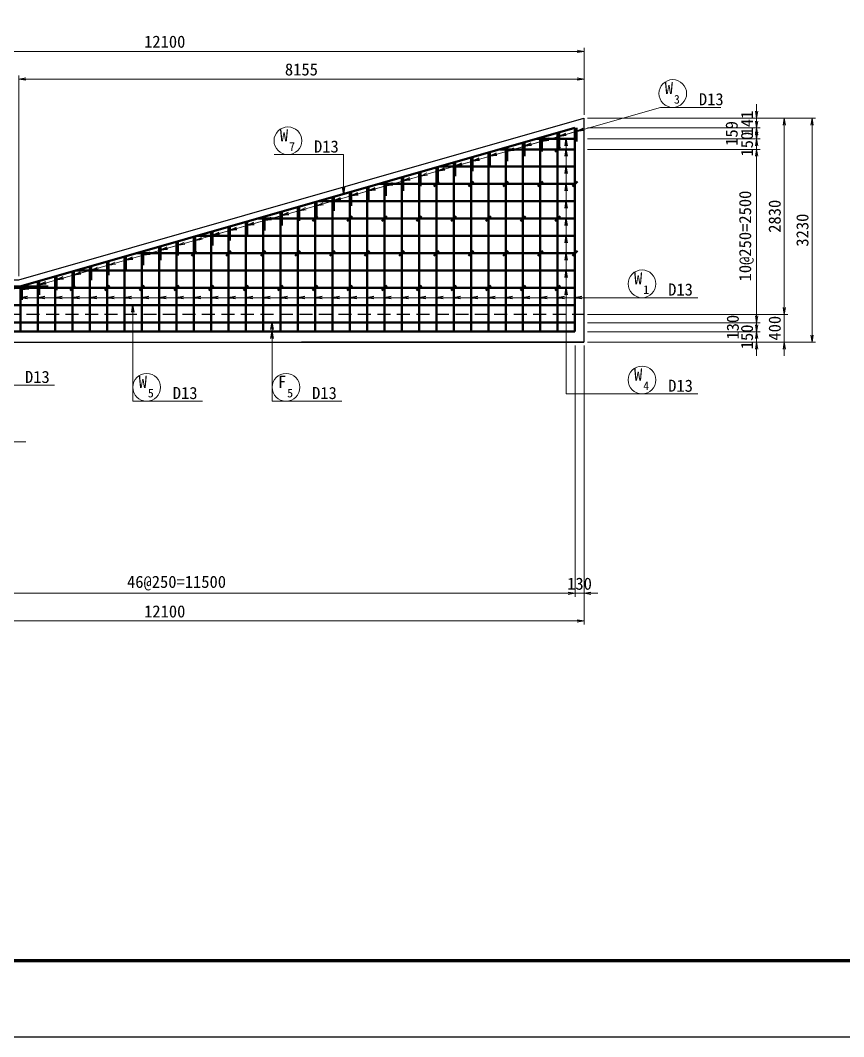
# Model space of a CAD drawing. Header units: millimetres. Extents: x 0 to 126150, y 0 to 29700.
# Drawn here: x 53448 to 65329, y 0 to 14660 of the extents above; entities that cross this region are included whole.
import ezdxf
from ezdxf.enums import TextEntityAlignment as Align

# ---------------------------------------------------------------- set-up
doc = ezdxf.new("R2010")
doc.units = ezdxf.units.MM
doc.header["$LTSCALE"] = 500
doc.linetypes.add('DASHED2', pattern=[0.375, 0.25, -0.125])
doc.layers.get('Defpoints').update_dxf_attribs({"color": 8})
for name, color, linetype, lineweight in [('D-STR', 3, 'Continuous', 25), ('D-STR-DIM', 7, 'Continuous', 13), ('D-STR-HTXT', 4, 'Continuous', 13), ('D-STR-STR1', 1, 'Continuous', 50), ('D-STR-STR2', 40, 'Continuous', 50), ('D-STR-STR3', 2, 'Continuous', 50), ('D-STR-STR5', 40, 'Continuous', 50), ('D-STR-TXT', 7, 'Continuous', 13), ('D-TTL', 2, 'Continuous', 140)]:
    doc.layers.add(name, color=color, linetype=linetype, lineweight=lineweight)
doc.styles.add('YOKO_GOTHIC', font='')
doc.styles.get('YOKO_GOTHIC').set_extended_font_data('MS Gothic')
doc.dimstyles.new('S50', dxfattribs={"dimscale": 50, "dimtxt": 3.5, "dimasz": 2, "dimexe": 1, "dimexo": 1, "dimgap": 1, "dimtad": 1, "dimdec": 0, "dimzin": 1, "dimdsep": 46, "dimtxsty": 'YOKO_GOTHIC', "dimblk": 'OPEN', "dimcen": 0, "dimclrd": 256, "dimclre": 256, "dimclrt": 256, "dimaunit": 1, "dimadec": 3, "dimazin": 0, "dimtfac": 1, "dimtdec": 0, "dimtix": 1, "dimtmove": 2, "dimatfit": 3, "dimldrblk": 'OPEN', "dimfxl": 1, "dimlwd": -1, "dimlwe": -1, "dimarcsym": 2})

# ---------------------------------------------------------------- blocks, each defined once
blk = doc.blocks.new('_Open')
at = {"color": 0, "linetype": 'ByBlock', "lineweight": -2}
for p, q in [((-1, 0.17), (0, 0)), ((-1, -0.17), (0, 0)), ((0, 0), (-1, 0))]:
    blk.add_line(p, q, dxfattribs=at)
blk = doc.blocks.new('*D159')
at = {"layer": 'D-STR-DIM', "ltscale": 1500, "transparency": 16777216}
for p, q in [((53427, 10969), (53427, 13863)), ((53527, 13813), (61482, 13813)), ((61582, 13299), (61582, 13863))]:
    blk.add_line(p, q, dxfattribs=at)
at = {"layer": 'Defpoints', "color": 0, "ltscale": 1500, "transparency": 16777216}
for p in [(61582, 13813), (61582, 13249), (53427, 10919)]:
    blk.add_point(p, dxfattribs=at)
at = {"layer": 'D-STR-DIM', "ltscale": 1500, "transparency": 16777216, "xscale": 100, "yscale": 100, "zscale": 100, "rotation": 180}
blk.add_blockref('_Open', (53427, 13813), dxfattribs=at)
at = {"layer": 'D-STR-DIM', "ltscale": 1500, "transparency": 16777216, "xscale": 100, "yscale": 100, "zscale": 100}
blk.add_blockref('_Open', (61582, 13813), dxfattribs=at)
at = {"layer": 'D-STR-DIM', "ltscale": 1500, "transparency": 16777216, "insert": (57504, 13951), "char_height": 175, "attachment_point": 5, "style": 'YOKO_GOTHIC'}
blk.add_mtext('8155', dxfattribs=at)
blk = doc.blocks.new('*D160')
at = {"layer": 'D-STR-DIM', "ltscale": 1500, "transparency": 16777216}
for p, q in [((49482, 10969), (49482, 14263)), ((61582, 13299), (61582, 14263)), ((61482, 14213), (49582, 14213))]:
    blk.add_line(p, q, dxfattribs=at)
at = {"layer": 'Defpoints', "color": 0, "ltscale": 1500, "transparency": 16777216}
for p in [(49482, 14213), (61582, 13249), (49482, 10919)]:
    blk.add_point(p, dxfattribs=at)
at = {"layer": 'D-STR-DIM', "ltscale": 1500, "transparency": 16777216, "xscale": 100, "yscale": 100, "zscale": 100, "rotation": 180}
blk.add_blockref('_Open', (49482, 14213), dxfattribs=at)
at = {"layer": 'D-STR-DIM', "ltscale": 1500, "transparency": 16777216, "xscale": 100, "yscale": 100, "zscale": 100}
blk.add_blockref('_Open', (61582, 14213), dxfattribs=at)
at = {"layer": 'D-STR-DIM', "ltscale": 1500, "transparency": 16777216, "insert": (55532, 14351), "char_height": 175, "attachment_point": 5, "style": 'YOKO_GOTHIC'}
blk.add_mtext('12100', dxfattribs=at)
blk = doc.blocks.new('*D164')
at = {"layer": 'D-STR-DIM', "ltscale": 1500, "transparency": 16777216}
for p, q in [((61452, 9969), (61452, 6346)), ((49952, 9369), (49952, 6346)), ((50052, 6396), (61352, 6396))]:
    blk.add_line(p, q, dxfattribs=at)
at = {"layer": 'Defpoints', "color": 0, "ltscale": 1500, "transparency": 16777216}
for p in [(61452, 10019), (49952, 9419), (61452, 6396)]:
    blk.add_point(p, dxfattribs=at)
at = {"layer": 'D-STR-DIM', "ltscale": 1500, "transparency": 16777216, "xscale": 100, "yscale": 100, "zscale": 100, "rotation": 180}
blk.add_blockref('_Open', (49952, 6396), dxfattribs=at)
at = {"layer": 'D-STR-DIM', "ltscale": 1500, "transparency": 16777216, "xscale": 100, "yscale": 100, "zscale": 100}
blk.add_blockref('_Open', (61452, 6396), dxfattribs=at)
at = {"layer": 'D-STR-DIM', "ltscale": 1500, "transparency": 16777216, "insert": (55702, 6542), "char_height": 175, "attachment_point": 5, "style": 'YOKO_GOTHIC'}
blk.add_mtext('46@250=11500', dxfattribs=at)
blk = doc.blocks.new('*D165')
at = {"layer": 'D-STR-DIM', "ltscale": 1500, "transparency": 16777216}
for p, q in [((61452, 9969), (61452, 6346)), ((61582, 9969), (61582, 6346)), ((61352, 6396), (61252, 6396)), ((61452, 6396), (61582, 6396)), ((61682, 6396), (61782, 6396))]:
    blk.add_line(p, q, dxfattribs=at)
at = {"layer": 'Defpoints', "color": 0, "ltscale": 1500, "transparency": 16777216}
for p in [(61452, 10019), (61582, 10019), (61582, 6396)]:
    blk.add_point(p, dxfattribs=at)
at = {"layer": 'D-STR-DIM', "ltscale": 1500, "transparency": 16777216, "xscale": 100, "yscale": 100, "zscale": 100}
blk.add_blockref('_Open', (61452, 6396), dxfattribs=at)
at = {"layer": 'D-STR-DIM', "ltscale": 1500, "transparency": 16777216, "xscale": 100, "yscale": 100, "zscale": 100, "rotation": 180}
blk.add_blockref('_Open', (61582, 6396), dxfattribs=at)
at = {"layer": 'D-STR-DIM', "ltscale": 1500, "transparency": 16777216, "insert": (61517, 6533), "char_height": 175, "attachment_point": 5, "style": 'YOKO_GOTHIC'}
blk.add_mtext('130', dxfattribs=at)
blk = doc.blocks.new('*D166')
at = {"layer": 'D-STR-DIM', "ltscale": 1500, "transparency": 16777216}
for p, q in [((61582, 9969), (61582, 5946)), ((49482, 9369), (49482, 5946)), ((61482, 5996), (49582, 5996))]:
    blk.add_line(p, q, dxfattribs=at)
at = {"layer": 'Defpoints', "color": 0, "ltscale": 1500, "transparency": 16777216}
for p in [(61582, 10019), (49482, 9419), (49482, 5996)]:
    blk.add_point(p, dxfattribs=at)
at = {"layer": 'D-STR-DIM', "ltscale": 1500, "transparency": 16777216, "xscale": 100, "yscale": 100, "zscale": 100, "rotation": 180}
blk.add_blockref('_Open', (49482, 5996), dxfattribs=at)
at = {"layer": 'D-STR-DIM', "ltscale": 1500, "transparency": 16777216, "xscale": 100, "yscale": 100, "zscale": 100}
blk.add_blockref('_Open', (61582, 5996), dxfattribs=at)
at = {"layer": 'D-STR-DIM', "ltscale": 1500, "transparency": 16777216, "insert": (55532, 6133), "char_height": 175, "attachment_point": 5, "style": 'YOKO_GOTHIC'}
blk.add_mtext('12100', dxfattribs=at)
blk = doc.blocks.new('*D442')
at = {"layer": 'D-STR-DIM', "ltscale": 1500, "transparency": 16777216}
for p, q in [((64072, 13349), (64072, 13449)), ((61632, 13249), (64122, 13249)), ((64072, 13249), (64072, 13108)), ((61632, 13108), (64122, 13108)), ((64072, 13008), (64072, 12908))]:
    blk.add_line(p, q, dxfattribs=at)
at = {"layer": 'Defpoints', "color": 0, "ltscale": 1500, "transparency": 16777216}
for p in [(61582, 13249), (61582, 13108), (64072, 13108)]:
    blk.add_point(p, dxfattribs=at)
at = {"layer": 'D-STR-DIM', "ltscale": 1500, "transparency": 16777216, "xscale": 100, "yscale": 100, "zscale": 100}
for p, rotation in [((64072, 13249), 270), ((64072, 13108), 90)]:
    blk.add_blockref('_Open', p, dxfattribs=dict(at, rotation=rotation))
at = {"layer": 'D-STR-DIM', "ltscale": 1500, "transparency": 16777216, "insert": (63934, 13179), "char_height": 175, "attachment_point": 5, "rotation": 90, "style": 'YOKO_GOTHIC'}
blk.add_mtext('141', dxfattribs=at)
blk = doc.blocks.new('*D443')
at = {"layer": 'D-STR-DIM', "ltscale": 1500, "transparency": 16777216}
for p, q in [((64072, 13208), (64072, 13308)), ((61632, 13108), (64122, 13108)), ((64072, 13108), (64072, 12949)), ((61632, 12949), (64122, 12949)), ((64072, 12849), (64072, 12749))]:
    blk.add_line(p, q, dxfattribs=at)
at = {"layer": 'Defpoints', "color": 0, "ltscale": 1500, "transparency": 16777216}
for p in [(61582, 13108), (61582, 12949), (64072, 12949)]:
    blk.add_point(p, dxfattribs=at)
at = {"layer": 'D-STR-DIM', "ltscale": 1500, "transparency": 16777216, "xscale": 100, "yscale": 100, "zscale": 100}
for p, rotation in [((64072, 13108), 270), ((64072, 12949), 90)]:
    blk.add_blockref('_Open', p, dxfattribs=dict(at, rotation=rotation))
at = {"layer": 'D-STR-DIM', "ltscale": 1500, "transparency": 16777216, "insert": (63713, 13029), "char_height": 175, "attachment_point": 5, "rotation": 90, "style": 'YOKO_GOTHIC'}
blk.add_mtext('159', dxfattribs=at)
blk = doc.blocks.new('*D444')
at = {"layer": 'D-STR-DIM', "ltscale": 1500, "transparency": 16777216}
for p, q in [((64072, 13049), (64072, 13149)), ((61632, 12949), (64122, 12949)), ((64072, 12949), (64072, 12799)), ((61632, 12799), (64122, 12799)), ((64072, 12699), (64072, 12599))]:
    blk.add_line(p, q, dxfattribs=at)
at = {"layer": 'Defpoints', "color": 0, "ltscale": 1500, "transparency": 16777216}
for p in [(61582, 12949), (61582, 12799), (64072, 12799)]:
    blk.add_point(p, dxfattribs=at)
at = {"layer": 'D-STR-DIM', "ltscale": 1500, "transparency": 16777216, "xscale": 100, "yscale": 100, "zscale": 100}
for p, rotation in [((64072, 12949), 270), ((64072, 12799), 90)]:
    blk.add_blockref('_Open', p, dxfattribs=dict(at, rotation=rotation))
at = {"layer": 'D-STR-DIM', "ltscale": 1500, "transparency": 16777216, "insert": (63934, 12874), "char_height": 175, "attachment_point": 5, "rotation": 90, "style": 'YOKO_GOTHIC'}
blk.add_mtext('150', dxfattribs=at)
blk = doc.blocks.new('*D445')
at = {"layer": 'D-STR-DIM', "ltscale": 1500, "transparency": 16777216}
for p, q in [((61632, 12799), (64122, 12799)), ((64072, 12699), (64072, 10399)), ((61632, 10299), (64122, 10299))]:
    blk.add_line(p, q, dxfattribs=at)
at = {"layer": 'Defpoints', "color": 0, "ltscale": 1500, "transparency": 16777216}
for p in [(61582, 12799), (61582, 10299), (64072, 10299)]:
    blk.add_point(p, dxfattribs=at)
at = {"layer": 'D-STR-DIM', "ltscale": 1500, "transparency": 16777216, "xscale": 100, "yscale": 100, "zscale": 100}
for p, rotation in [((64072, 12799), 90), ((64072, 10299), 270)]:
    blk.add_blockref('_Open', p, dxfattribs=dict(at, rotation=rotation))
at = {"layer": 'D-STR-DIM', "ltscale": 1500, "transparency": 16777216, "insert": (63925, 11549), "char_height": 175, "attachment_point": 5, "rotation": 90, "style": 'YOKO_GOTHIC'}
blk.add_mtext('10@250=2500', dxfattribs=at)
blk = doc.blocks.new('*D446')
at = {"layer": 'D-STR-DIM', "ltscale": 1500, "transparency": 16777216}
for p, q in [((64072, 10399), (64072, 10499)), ((61632, 10299), (64122, 10299)), ((64072, 10299), (64072, 10169)), ((61632, 10169), (64122, 10169)), ((64072, 10069), (64072, 9969))]:
    blk.add_line(p, q, dxfattribs=at)
at = {"layer": 'Defpoints', "color": 0, "ltscale": 1500, "transparency": 16777216}
for p in [(61582, 10299), (61582, 10169), (64072, 10169)]:
    blk.add_point(p, dxfattribs=at)
at = {"layer": 'D-STR-DIM', "ltscale": 1500, "transparency": 16777216, "xscale": 100, "yscale": 100, "zscale": 100}
for p, rotation in [((64072, 10299), 270), ((64072, 10169), 90)]:
    blk.add_blockref('_Open', p, dxfattribs=dict(at, rotation=rotation))
at = {"layer": 'D-STR-DIM', "ltscale": 1500, "transparency": 16777216, "insert": (63729, 10234), "char_height": 175, "attachment_point": 5, "rotation": 90, "style": 'YOKO_GOTHIC'}
blk.add_mtext('130', dxfattribs=at)
blk = doc.blocks.new('*D447')
at = {"layer": 'D-STR-DIM', "ltscale": 1500, "transparency": 16777216}
for p, q in [((64072, 10269), (64072, 10369)), ((61632, 10169), (64122, 10169)), ((64072, 10169), (64072, 10019)), ((61632, 10019), (64122, 10019)), ((64072, 9919), (64072, 9819))]:
    blk.add_line(p, q, dxfattribs=at)
at = {"layer": 'Defpoints', "color": 0, "ltscale": 1500, "transparency": 16777216}
for p in [(61582, 10169), (61582, 10019), (64072, 10019)]:
    blk.add_point(p, dxfattribs=at)
at = {"layer": 'D-STR-DIM', "ltscale": 1500, "transparency": 16777216, "xscale": 100, "yscale": 100, "zscale": 100}
for p, rotation in [((64072, 10169), 270), ((64072, 10019), 90)]:
    blk.add_blockref('_Open', p, dxfattribs=dict(at, rotation=rotation))
at = {"layer": 'D-STR-DIM', "ltscale": 1500, "transparency": 16777216, "insert": (63934, 10094), "char_height": 175, "attachment_point": 5, "rotation": 90, "style": 'YOKO_GOTHIC'}
blk.add_mtext('150', dxfattribs=at)
blk = doc.blocks.new('*D449')
at = {"layer": 'D-STR-DIM', "ltscale": 1500, "transparency": 16777216}
for p, q in [((64472, 10519), (64472, 10619)), ((61632, 10419), (64522, 10419)), ((64472, 10019), (64472, 10419)), ((61632, 10019), (64522, 10019)), ((64472, 9919), (64472, 9819))]:
    blk.add_line(p, q, dxfattribs=at)
at = {"layer": 'Defpoints', "color": 0, "ltscale": 1500, "transparency": 16777216}
for p in [(61582, 10419), (64472, 10419), (61582, 10019)]:
    blk.add_point(p, dxfattribs=at)
at = {"layer": 'D-STR-DIM', "ltscale": 1500, "transparency": 16777216, "xscale": 100, "yscale": 100, "zscale": 100}
for p, rotation in [((64472, 10419), 270), ((64472, 10019), 90)]:
    blk.add_blockref('_Open', p, dxfattribs=dict(at, rotation=rotation))
at = {"layer": 'D-STR-DIM', "ltscale": 1500, "transparency": 16777216, "insert": (64334, 10219), "char_height": 175, "attachment_point": 5, "rotation": 90, "style": 'YOKO_GOTHIC'}
blk.add_mtext('400', dxfattribs=at)
blk = doc.blocks.new('*D450')
at = {"layer": 'D-STR-DIM', "ltscale": 1500, "transparency": 16777216}
for p, q in [((61632, 13249), (64522, 13249)), ((64472, 10519), (64472, 13149)), ((61632, 10419), (64522, 10419))]:
    blk.add_line(p, q, dxfattribs=at)
at = {"layer": 'Defpoints', "color": 0, "ltscale": 1500, "transparency": 16777216}
for p in [(61582, 13249), (64472, 13249), (61582, 10419)]:
    blk.add_point(p, dxfattribs=at)
at = {"layer": 'D-STR-DIM', "ltscale": 1500, "transparency": 16777216, "xscale": 100, "yscale": 100, "zscale": 100}
for p, rotation in [((64472, 13249), 90), ((64472, 10419), 270)]:
    blk.add_blockref('_Open', p, dxfattribs=dict(at, rotation=rotation))
at = {"layer": 'D-STR-DIM', "ltscale": 1500, "transparency": 16777216, "insert": (64334, 11834), "char_height": 175, "attachment_point": 5, "rotation": 90, "style": 'YOKO_GOTHIC'}
blk.add_mtext('2830', dxfattribs=at)
blk = doc.blocks.new('*D448')
at = {"layer": 'D-STR-DIM', "ltscale": 1500, "transparency": 16777216}
for p, q in [((61632, 13249), (64922, 13249)), ((64872, 10119), (64872, 13149)), ((61632, 10019), (64922, 10019))]:
    blk.add_line(p, q, dxfattribs=at)
at = {"layer": 'Defpoints', "color": 0, "ltscale": 1500, "transparency": 16777216}
for p in [(61582, 13249), (64872, 13249), (61582, 10019)]:
    blk.add_point(p, dxfattribs=at)
at = {"layer": 'D-STR-DIM', "ltscale": 1500, "transparency": 16777216, "xscale": 100, "yscale": 100, "zscale": 100}
for p, rotation in [((64872, 13249), 90), ((64872, 10019), 270)]:
    blk.add_blockref('_Open', p, dxfattribs=dict(at, rotation=rotation))
at = {"layer": 'D-STR-DIM', "ltscale": 1500, "transparency": 16777216, "insert": (64734, 11634), "char_height": 175, "attachment_point": 5, "rotation": 90, "style": 'YOKO_GOTHIC'}
blk.add_mtext('3230', dxfattribs=at)

msp = doc.modelspace()

# ---------------------------------------------------------------- linework, layer by layer
at = {"layer": 'D-STR'}
for p, q in [((61581.5, 13249.3), (61581.5, 10019.5)), ((52281.5, 10019.5), (61581.5, 10019.5)), ((61581.5, 10019.5), (57504.4, 10019.5))]:
    msp.add_line(p, q, dxfattribs=at)
at = {"layer": 'D-STR', "linetype": 'DASHED2', "ltscale": 1.5}
msp.add_line((49881.5, 10419.5), (61581.5, 10419.5), dxfattribs=at)
at = {"layer": 'D-STR'}
msp.add_lwpolyline([(49481.5, 10919.5), (53427, 10919.5), (61581.5, 13249.3)], dxfattribs=at)
at = {"layer": 'D-STR-HTXT'}
for p, q in [((52938.9, 9399.3), (53938.9, 9399.3)), ((55071.9, 9167.4), (56078.4, 9167.4)), ((57082, 9167.4), (58088.6, 9167.4))]:
    msp.add_line(p, q, dxfattribs=at)
for centre in [(62862.9, 13604.6), (57309.2, 12922.8), (62419.6, 10859.7), (55271.9, 9367.4), (57282, 9367.4), (62419.6, 9472.5)]:
    msp.add_circle(centre, 200, dxfattribs=at)
at = {"layer": 'D-STR-STR1'}
for p, q in [((61451.5, 13108.2), (61451.5, 10169.5)), ((60896, 12949.5), (61451.5, 12949.5)), ((60951.5, 12965.3), (60951.5, 10169.5)), ((61201.5, 13036.8), (61201.5, 10169.5)), ((60371, 12799.5), (61451.5, 12799.5)), ((60451.5, 12822.5), (60451.5, 10169.5)), ((60701.5, 12893.9), (60701.5, 10169.5)), ((59701.5, 12608.2), (59701.5, 10169.5)), ((59951.5, 12679.6), (59951.5, 10169.5)), ((60201.5, 12751.1), (60201.5, 10169.5)), ((59201.5, 12465.3), (59201.5, 10169.5)), ((59451.5, 12536.8), (59451.5, 10169.5)), ((59496, 12549.5), (61451.5, 12549.5)), ((58701.5, 12322.5), (58701.5, 10169.5)), ((58951.5, 12393.9), (58951.5, 10169.5)), ((58201.5, 12179.6), (58201.5, 10169.5)), ((58451.5, 12251.1), (58451.5, 10169.5)), ((58621, 12299.5), (61451.5, 12299.5)), ((57701.5, 12036.8), (57701.5, 10169.5)), ((57746, 12049.5), (61451.5, 12049.5)), ((57951.5, 12108.2), (57951.5, 10169.5)), ((57201.5, 11893.9), (57201.5, 10169.5)), ((57451.5, 11965.3), (57451.5, 10169.5)), ((56701.5, 11751.1), (56701.5, 10169.5)), ((56871, 11799.5), (61451.5, 11799.5)), ((56951.5, 11822.5), (56951.5, 10169.5)), ((56201.5, 11608.2), (56201.5, 10169.5)), ((56451.5, 11679.6), (56451.5, 10169.5)), ((55701.5, 11465.3), (55701.5, 10169.5)), ((55951.5, 11536.8), (55951.5, 10169.5)), ((55996, 11549.5), (61451.5, 11549.5)), ((55121, 11299.5), (61451.5, 11299.5)), ((55201.5, 11322.5), (55201.5, 10169.5)), ((55451.5, 11393.9), (55451.5, 10169.5)), ((54701.5, 11179.6), (54701.5, 10169.5)), ((54951.5, 11251.1), (54951.5, 10169.5)), ((54201.5, 11036.8), (54201.5, 10169.5)), ((54246, 11049.5), (61451.5, 11049.5)), ((54451.5, 11108.2), (54451.5, 10169.5)), ((53701.5, 10893.9), (53701.5, 10169.5)), ((53951.5, 10965.3), (53951.5, 10169.5)), ((53371, 10799.5), (61451.5, 10799.5)), ((53451.5, 10822.5), (53451.5, 10169.5)), ((49601.5, 10549.5), (61451.5, 10549.5)), ((49601.5, 10299.5), (61451.5, 10299.5)), ((49601.5, 10169.5), (61451.5, 10169.5))]:
    msp.add_line(p, q, dxfattribs=at)
at = {"layer": 'D-STR-STR2'}
for p, q in [((53046.8, 10706.8), (61451.5, 13108.2)), ((49601.5, 10819.5), (53851, 10819.5))]:
    msp.add_line(p, q, dxfattribs=at)
at = {"layer": 'D-STR-STR3'}
for p, q in [((61166.2, 12764.1), (61236.9, 12834.8)), ((59416.2, 12264.1), (59486.9, 12334.8)), ((59916.2, 12264.1), (59986.9, 12334.8)), ((60416.2, 12264.1), (60486.9, 12334.8)), ((60916.2, 12264.1), (60986.9, 12334.8)), ((61416.2, 12264.1), (61486.9, 12334.8)), ((57666.2, 11764.1), (57736.9, 11834.8)), ((58166.2, 11764.1), (58236.9, 11834.8)), ((58666.2, 11764.1), (58736.9, 11834.8)), ((59166.2, 11764.1), (59236.9, 11834.8)), ((59666.2, 11764.1), (59736.9, 11834.8)), ((60166.2, 11764.1), (60236.9, 11834.8)), ((60666.2, 11764.1), (60736.9, 11834.8)), ((61166.2, 11764.1), (61236.9, 11834.8)), ((55916.2, 11264.1), (55986.9, 11334.8)), ((56416.2, 11264.1), (56486.9, 11334.8)), ((56916.2, 11264.1), (56986.9, 11334.8)), ((57416.2, 11264.1), (57486.9, 11334.8)), ((57916.2, 11264.1), (57986.9, 11334.8)), ((58416.2, 11264.1), (58486.9, 11334.8)), ((58916.2, 11264.1), (58986.9, 11334.8)), ((59416.2, 11264.1), (59486.9, 11334.8)), ((59916.2, 11264.1), (59986.9, 11334.8)), ((60416.2, 11264.1), (60486.9, 11334.8)), ((60916.2, 11264.1), (60986.9, 11334.8)), ((61416.2, 11264.1), (61486.9, 11334.8)), ((54166.2, 10764.1), (54236.9, 10834.8)), ((54666.2, 10764.1), (54736.9, 10834.8)), ((55166.2, 10764.1), (55236.9, 10834.8)), ((55666.2, 10764.1), (55736.9, 10834.8)), ((56166.2, 10764.1), (56236.9, 10834.8)), ((56666.2, 10764.1), (56736.9, 10834.8)), ((57166.2, 10764.1), (57236.9, 10834.8)), ((57666.2, 10764.1), (57736.9, 10834.8)), ((58166.2, 10764.1), (58236.9, 10834.8)), ((58666.2, 10764.1), (58736.9, 10834.8)), ((59166.2, 10764.1), (59236.9, 10834.8)), ((59666.2, 10764.1), (59736.9, 10834.8)), ((60166.2, 10764.1), (60236.9, 10834.8)), ((60666.2, 10764.1), (60736.9, 10834.8)), ((61166.2, 10764.1), (61236.9, 10834.8))]:
    msp.add_line(p, q, dxfattribs=at)
at = {"layer": 'D-STR-STR5'}
for p, q in [((61471.5, 13108.2), (61471.5, 12913.2)), ((60971.5, 12965.3), (60971.5, 12770.3)), ((61221.5, 13036.8), (61221.5, 12841.8)), ((60471.5, 12822.5), (60471.5, 12627.5)), ((60721.5, 12893.9), (60721.5, 12698.9)), ((59721.5, 12608.2), (59721.5, 12413.2)), ((59971.5, 12679.6), (59971.5, 12484.6)), ((60221.5, 12751.1), (60221.5, 12556.1)), ((59221.5, 12465.3), (59221.5, 12270.3)), ((59471.5, 12536.8), (59471.5, 12341.8)), ((58721.5, 12322.5), (58721.5, 12127.5)), ((58971.5, 12393.9), (58971.5, 12198.9)), ((58221.5, 12179.6), (58221.5, 11984.6)), ((58471.5, 12251.1), (58471.5, 12056.1)), ((57721.5, 12036.8), (57721.5, 11841.8)), ((57971.5, 12108.2), (57971.5, 11913.2)), ((57221.5, 11893.9), (57221.5, 11698.9)), ((57471.5, 11965.3), (57471.5, 11770.3)), ((56721.5, 11751.1), (56721.5, 11556.1)), ((56971.5, 11822.5), (56971.5, 11627.5)), ((56221.5, 11608.2), (56221.5, 11413.2)), ((56471.5, 11679.6), (56471.5, 11484.6)), ((55721.5, 11465.3), (55721.5, 11270.3)), ((55971.5, 11536.8), (55971.5, 11341.8)), ((55221.5, 11322.5), (55221.5, 11127.5)), ((55471.5, 11393.9), (55471.5, 11198.9)), ((54721.5, 11179.6), (54721.5, 10984.6)), ((54971.5, 11251.1), (54971.5, 11056.1)), ((54221.5, 11036.8), (54221.5, 10841.8)), ((54471.5, 11108.2), (54471.5, 10913.2)), ((53721.5, 10893.9), (53721.5, 10698.9)), ((53971.5, 10965.3), (53971.5, 10770.3)), ((53471.5, 10822.5), (53471.5, 10627.5))]:
    msp.add_line(p, q, dxfattribs=at)
at = {"layer": 'D-TTL'}
msp.add_lwpolyline([(43075, 28600), (43075, 1100), (83075, 1100), (83075, 28600)], close=True, dxfattribs=at)
at = {"layer": 'Defpoints', "color": 1}
msp.add_lwpolyline([(42050, 29700), (42050, 0), (84100, 0), (84100, 29700)], close=True, dxfattribs=at)

# ---------------------------------------------------------------- block references
at = {"layer": 'D-STR-HTXT'}
for p, xscale, yscale, zscale, rotation in [((59221.5, 12414.8), 100, 100, 100, 195.9453959009201), ((57721.5, 11986.2), 100, 100, 100, 195.9453959009201), ((57471.5, 11914.8), 100, 100, 100, 195.9453959009201), ((55721.5, 11414.8), 100, 100, 100, 195.9453959009201), ((55971.5, 11486.2), 99.99999999999999, 99.99999999999999, 99.99999999999999, 195.9453959009173), ((54721.5, 11129.1), 99.99999999999999, 99.99999999999999, 99.99999999999999, 195.9453959009173), ((54471.5, 11057.7), 99.99999999999999, 99.99999999999999, 99.99999999999999, 195.9453959009173)]:
    msp.add_blockref('_Open', p, dxfattribs=dict(at, xscale=xscale, yscale=yscale, zscale=zscale, rotation=rotation))

# ---------------------------------------------------------------- texts
at = {"layer": 'D-STR-TXT', "style": 'YOKO_GOTHIC'}
for s, height, p in [('W', 175, (62806.6, 13596.3)), ('3', 125, (62922.2, 13458.5)), ('W', 175, (57252.9, 12914.5)), ('7', 125, (57368.6, 12776.7)), ('W', 175, (62363.3, 10851.4)), ('1', 125, (62479, 10713.6)), ('W', 175, (62363.3, 9464.2)), ('4', 125, (62479, 9326.4)), ('5', 125, (55331.3, 9221.3)), ('5', 125, (57341.4, 9221.3))]:
    msp.add_text(s, height=height, dxfattribs=at).set_placement(p, align=Align.CENTER)
for p in [(63239.4, 13434.6), (57685.7, 12752.8), (62796.1, 10689.7), (53515.4, 9429.3), (62796.1, 9302.5), (55648.4, 9197.4), (57658.5, 9197.4)]:
    msp.add_text('D13', height=175, dxfattribs=at).set_placement(p)
at = {"layer": 'D-STR-TXT', "linetype": 'DASHED2', "ltscale": 0.5, "style": 'YOKO_GOTHIC'}
for s, p in [('W', (55215.6, 9359.1)), ('F', (57225.8, 9359.1))]:
    msp.add_text(s, height=175, dxfattribs=at).set_placement(p, align=Align.CENTER)

# ---------------------------------------------------------------- dimensions: what is measured, and where the dimension line sits
at = {"layer": 'D-STR-DIM', "ltscale": 1500}
for base, p1, p2, picture, middle in [((49481.5, 14213.3), (61581.5, 13249.3), (49481.5, 10919.5), '*D160', (55531.5, 14350.8)), ((61581.538, 13813.2729), (53427.0151, 10919.4738), (61581.538, 13249.3376), '*D159', (57504.2765, 13950.7729)), ((49481.5, 5995.6), (61581.5, 10019.5), (49481.5, 9419.5), '*D166', (55531.5, 6133.1)), ((61581.5, 6395.6), (61451.5, 10019.5), (61581.5, 10019.5), '*D165', (61516.5, 6533.1))]:
    dim = msp.add_linear_dim(base=base, p1=p1, p2=p2, dimstyle='S50', dxfattribs=at)
    dim.commit()
    dim.dimension.update_dxf_attribs({"geometry": picture, "text_midpoint": middle})
for base, p1, p2, picture, middle in [((64072, 13108.2), (61581.5, 13249.3), (61581.5, 13108.2), '*D442', (63934.5, 13178.8)), ((64472, 13249.3), (61581.5, 10419.5), (61581.5, 13249.3), '*D450', (64334.5, 11834.4)), ((64872, 13249.3), (61581.5, 10019.5), (61581.5, 13249.3), '*D448', (64734.5, 11634.4)), ((64072, 12799.5), (61581.5, 12949.5), (61581.5, 12799.5), '*D444', (63934.5, 12874.5)), ((64472, 10419.5), (61581.5, 10019.5), (61581.5, 10419.5), '*D449', (64334.5, 10219.5)), ((64072, 10019.5), (61581.5, 10169.5), (61581.5, 10019.5), '*D447', (63934.5, 10094.5))]:
    dim = msp.add_linear_dim(base=base, p1=p1, p2=p2, angle=90, dimstyle='S50', dxfattribs=at)
    dim.commit()
    dim.dimension.update_dxf_attribs({"geometry": picture, "text_midpoint": middle})
for base, p1, p2, picture, middle in [((64072, 12949.5), (61581.5, 13108.2), (61581.5, 12949.5), '*D443', (63713.5, 13028.8)), ((64072, 10169.5), (61581.5, 10299.5), (61581.5, 10169.5), '*D446', (63729.4, 10234.5))]:
    dim = msp.add_linear_dim(base=base, p1=p1, p2=p2, angle=90, dimstyle='S50', dxfattribs=at)
    dim.commit()
    dim.dimension.update_dxf_attribs({"geometry": picture, "text_midpoint": middle, "dimtype": 160})
dim = msp.add_linear_dim(base=(64072, 10299.5), p1=(61581.5, 12799.5), p2=(61581.5, 10299.5), angle=90, text='10@250=<>', dimstyle='S50', dxfattribs=at)
dim.commit()
dim.dimension.update_dxf_attribs({"geometry": '*D445', "text_midpoint": (63925.2, 11549.5)})
dim = msp.add_linear_dim(base=(61451.5, 6395.6), p1=(49951.5, 9419.5), p2=(61451.5, 10019.5), text='46@250=<>', dimstyle='S50', dxfattribs=at)
dim.commit()
dim.dimension.update_dxf_attribs({"geometry": '*D164', "text_midpoint": (55701.5, 6542.5)})

# ---------------------------------------------------------------- leaders
at = {"layer": 'D-STR-HTXT'}
for points in [[(53471.5, 10772), (62685.9, 13404.6), (63553.8, 13404.6)], [(61221.5, 12986.2), (61494.8, 13064.3)], [(61471.5, 13057.7), (61744.8, 13135.7)], [(60721.5, 12843.4), (60994.8, 12921.4)], [(60971.5, 12914.8), (61244.8, 12992.9)], [(61325.2, 12949.5), (61325.2, 9272.5), (63226.2, 9272.5)], [(60221.5, 12700.5), (60494.8, 12778.6)], [(60471.5, 12772), (60744.8, 12850)], [(61325.2, 12799.5), (61325.2, 12472)], [(58109.2, 12153.2), (58109.2, 12722.8), (57109.2, 12722.8)], [(59721.5, 12557.7), (59994.8, 12635.7)], [(59971.5, 12629.1), (60244.8, 12707.2)], [(59471.5, 12486.2), (59751.1, 12566.1)], [(61325.2, 12549.5), (61325.2, 12222)], [(58721.5, 12272), (59001.1, 12351.8)], [(58971.5, 12343.4), (59251.1, 12423.3)], [(58221.5, 12129.1), (58501.1, 12209)], [(58471.5, 12200.5), (58751.1, 12280.4)], [(61325.2, 12299.5), (61325.2, 11972)], [(57971.5, 12057.7), (58251.1, 12137.5)], [(61325.2, 12049.5), (61325.2, 11722)], [(57221.5, 11843.4), (57486.3, 11919)], [(56721.5, 11700.5), (56986.3, 11776.2)], [(56971.5, 11772), (57236.3, 11847.6)], [(61325.2, 11799.5), (61325.2, 11472)], [(56221.5, 11557.7), (56486.3, 11633.3)], [(56471.5, 11629.1), (56736.3, 11704.7)], [(61325.2, 11549.5), (61325.2, 11222)], [(55221.5, 11272), (55506.4, 11353.3)], [(55471.5, 11343.4), (55756.4, 11424.8)], [(61325.2, 11299.5), (61325.2, 10972)], [(54971.5, 11200.5), (55256.4, 11281.9)], [(53971.5, 10914.8), (54349.2, 11022.7)], [(54221.5, 10986.2), (54586.7, 11090.6)], [(61325.2, 11049.5), (61325.2, 10722)], [(53721.5, 10843.4), (54099.2, 10951.3)], [(61325.2, 10799.5), (61325.2, 10472)], [(53451.5, 10659.7), (63226.2, 10659.7)], [(53701.5, 10659.7), (54031.1, 10659.7)], [(53951.5, 10659.7), (54281.1, 10659.7)], [(54201.5, 10659.7), (54531.1, 10659.7)], [(54451.5, 10659.7), (54781.1, 10659.7)], [(54701.5, 10659.7), (55031.1, 10659.7)], [(54951.5, 10659.7), (55281.1, 10659.7)], [(55201.5, 10659.7), (55531.1, 10659.7)], [(55451.5, 10659.7), (55781.1, 10659.7)], [(55701.5, 10659.7), (56073.9, 10659.7)], [(55951.5, 10659.7), (56323.9, 10659.7)], [(56201.5, 10659.7), (56573.9, 10659.7)], [(56451.5, 10659.7), (56823.9, 10659.7)], [(56701.5, 10659.7), (57073.9, 10659.7)], [(56951.5, 10659.7), (57323.9, 10659.7)], [(57201.5, 10659.7), (57573.9, 10659.7)], [(57451.5, 10659.7), (57823.9, 10659.7)], [(57701.5, 10659.7), (58125.3, 10659.7)], [(57951.5, 10659.7), (58375.3, 10659.7)], [(58201.5, 10659.7), (58625.3, 10659.7)], [(58451.5, 10659.7), (58875.3, 10659.7)], [(58701.5, 10659.7), (59125.3, 10659.7)], [(58951.5, 10659.7), (59375.3, 10659.7)], [(59201.5, 10659.7), (59621.1, 10659.7)], [(59451.5, 10659.7), (59871.1, 10659.7)], [(59701.5, 10659.7), (60121.1, 10659.7)], [(59951.5, 10659.7), (60371.1, 10659.7)], [(60201.5, 10659.7), (60621.1, 10659.7)], [(60451.5, 10659.7), (60871.1, 10659.7)], [(60701.5, 10659.7), (61121.1, 10659.7)], [(60951.5, 10659.7), (61371.1, 10659.7)], [(61201.5, 10659.7), (61621.1, 10659.7)], [(61451.5, 10659.7), (61871.1, 10659.7)], [(55071.9, 10549.5), (55071.9, 9167.4)], [(57082, 10299.5), (57082, 9167.4)], [(57082, 10169.5), (57082, 9733.4)], [(52064, 9919.5), (52064, 8580.8), (53525.9, 8580.8)]]:
    msp.add_leader(points, dimstyle='S50', dxfattribs=at)

doc.saveas('drawing.dxf')
